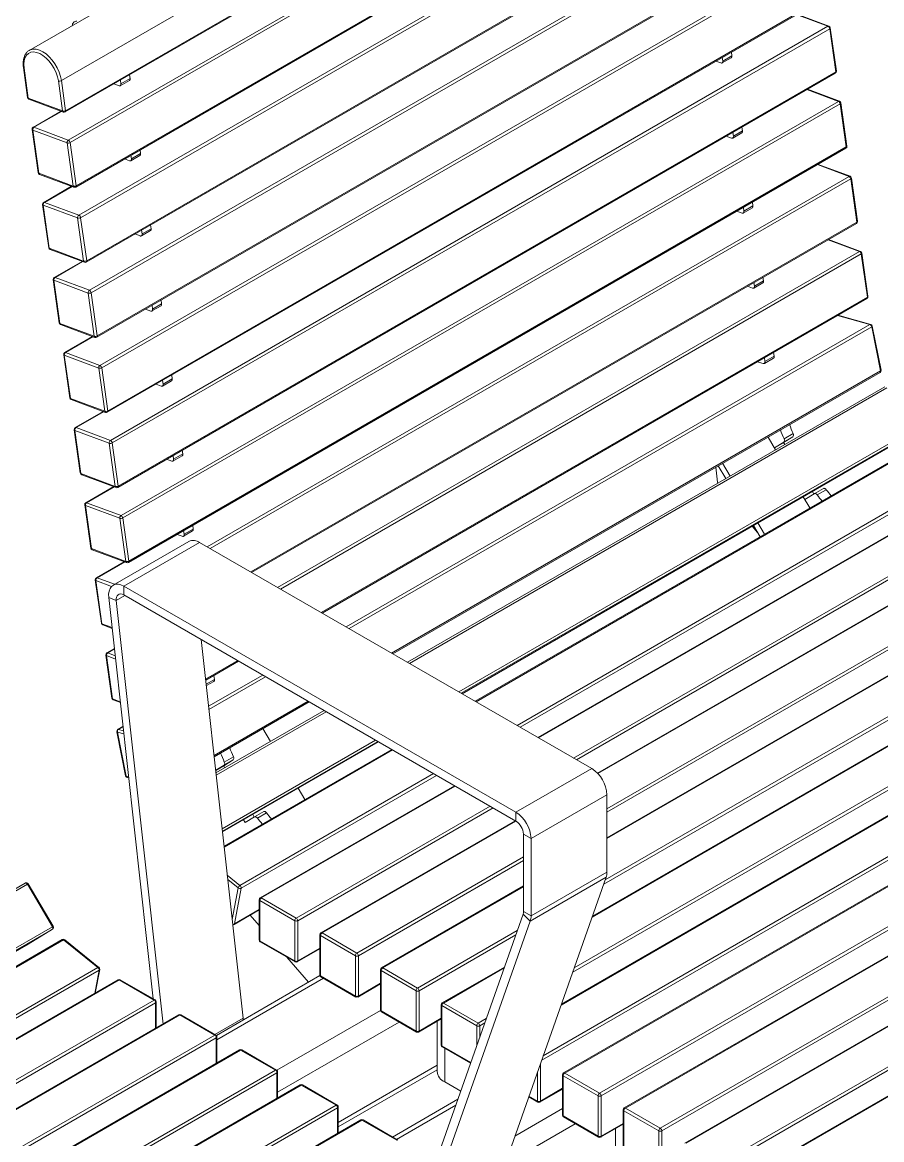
# Model space of a CAD drawing. Header units: millimetres. Extents: x 2717 to 8657, y -3129 to 1071.
# Drawn here: x 7169.3 to 7365.6, y -1512.1 to -1256.9 of the extents above; entities that cross this region are included whole.
import ezdxf

# ---------------------------------------------------------------- set-up
doc = ezdxf.new("R2010")
doc.units = ezdxf.units.MM

# ---------------------------------------------------------------- blocks, each defined once
blk = doc.blocks.new('izometria')
at = {"color": 7, "linetype": 'Continuous', "lineweight": 15}
for p, q in [((4414.89, 3425.46), (4080.43, 3232.38)), ((4429.85, 3411.38), (4095.39, 3218.3)), ((4097.16, 3203.68), (4431.62, 3396.76)), ((4097.35, 3204.29), (4431.81, 3397.37)), ((4098.62, 3190.55), (4433.08, 3383.63)), ((4433.9, 3382.49), (4099.44, 3189.41)), ((4102.07, 3168.68), (4436.53, 3361.76)), ((4102.26, 3169.29), (4436.73, 3362.37)), ((4103.53, 3155.55), (4437.99, 3348.63)), ((4438.81, 3347.49), (4104.35, 3154.41)), ((4106.98, 3133.68), (4441.44, 3326.76)), ((4107.18, 3134.29), (4441.64, 3327.37)), ((4108.44, 3120.55), (4442.9, 3313.63)), ((4443.72, 3312.49), (4109.26, 3119.41)), ((4112.09, 3099.29), (4446.55, 3292.37)), ((4111.89, 3098.68), (4446.35, 3291.76)), ((4113.35, 3085.55), (4447.82, 3278.63)), ((4448.64, 3277.49), (4114.17, 3084.41)), ((4116.8, 3063.68), (4451.26, 3256.76)), ((4117, 3064.28), (4451.46, 3257.36)), ((4452.73, 3243.62), (4438.03, 3249.12)), ((4453.2, 3243.69), (4438.28, 3249.26)), ((4118.27, 3050.54), (4452.73, 3243.62)), ((4453.55, 3242.49), (4119.09, 3049.41)), ((4456.37, 3222.36), (4453.55, 3242.49)), ((4456.67, 3222.76), (4453.84, 3242.89)), ((4080.43, 3232.38), (4080.56, 3232.45)), ((4403.72, 3227.44), (4407.96, 3229.89)), ((4407.96, 3229.89), (4407.72, 3231.62)), ((4077.68, 3224.41), (4079.65, 3210.39)), ((4077.97, 3224.14), (4079.93, 3210.12)), ((4400.44, 3227.42), (4402.86, 3226.52)), ((4403.42, 3226.53), (4407.67, 3228.98)), ((4403.72, 3227.44), (4403.48, 3229.17)), ((4121.71, 3028.68), (4456.17, 3221.76)), ((4121.91, 3029.28), (4456.37, 3222.36)), ((4123.15, 3216.82), (4127.39, 3219.27)), ((4127.39, 3219.27), (4127.15, 3221)), ((4095.95, 3204.14), (4093.98, 3218.16)), ((4095.39, 3218.3), (4097.35, 3204.29)), ((4119.88, 3216.8), (4122.29, 3215.9)), ((4122.86, 3215.91), (4127.1, 3218.36)), ((4123.15, 3216.82), (4122.91, 3218.55)), ((4457.64, 3208.62), (4442.94, 3214.12)), ((4458.11, 3208.69), (4443.19, 3214.26)), ((4079.93, 3210.12), (4095.95, 3204.14)), ((4080.29, 3209.6), (4096.31, 3203.61)), ((4123.18, 3015.54), (4457.64, 3208.62)), ((4095.21, 3204.02), (4082.23, 3196.52)), ((4095.43, 3203.94), (4082.6, 3196.53)), ((4458.46, 3207.49), (4124, 3014.41)), ((4461.28, 3187.36), (4458.46, 3207.49)), ((4461.58, 3187.76), (4458.75, 3207.89)), ((4081.74, 3195.52), (4084.56, 3175.39)), ((4098.04, 3189.26), (4082.02, 3195.25)), ((4082.02, 3195.25), (4084.84, 3175.12)), ((4082.6, 3196.53), (4098.62, 3190.55)), ((4408.34, 3191.53), (4412.58, 3193.98)), ((4408.63, 3192.44), (4408.39, 3194.17)), ((4408.63, 3192.44), (4412.87, 3194.89)), ((4412.87, 3194.89), (4412.63, 3196.62)), ((4100.86, 3169.14), (4098.04, 3189.26)), ((4099.44, 3189.41), (4102.26, 3169.29)), ((4405.36, 3192.42), (4407.77, 3191.52)), ((4126.62, 2993.68), (4461.09, 3186.76)), ((4126.82, 2994.28), (4461.28, 3187.36)), ((4127.77, 3180.91), (4132.01, 3183.36)), ((4128.06, 3181.82), (4127.82, 3183.55)), ((4128.06, 3181.82), (4132.31, 3184.27)), ((4132.31, 3184.27), (4132.06, 3186)), ((4124.79, 3181.8), (4127.2, 3180.89)), ((4462.55, 3173.62), (4447.85, 3179.12)), ((4463.02, 3173.69), (4448.1, 3179.26)), ((4084.84, 3175.12), (4100.86, 3169.14)), ((4085.2, 3174.6), (4101.22, 3168.61)), ((4163.42, 3000.94), (4462.55, 3173.62)), ((4463.37, 3172.49), (4164.81, 3000.13)), ((4466.19, 3152.36), (4463.37, 3172.49)), ((4466.49, 3152.76), (4463.66, 3172.89)), ((4100.12, 3169.02), (4087.14, 3161.52)), ((4100.34, 3168.94), (4087.52, 3161.53)), ((4417.79, 3159.89), (4417.54, 3161.62)), ((4086.65, 3160.52), (4089.47, 3140.39)), ((4102.95, 3154.26), (4086.93, 3160.25)), ((4086.93, 3160.25), (4089.76, 3140.12)), ((4087.52, 3161.53), (4103.53, 3155.55)), ((4410.27, 3157.42), (4412.68, 3156.52)), ((4413.25, 3156.53), (4417.49, 3158.98)), ((4413.54, 3157.44), (4413.3, 3159.17)), ((4413.54, 3157.44), (4417.79, 3159.89)), ((4105.77, 3134.14), (4102.95, 3154.26)), ((4104.35, 3154.41), (4107.18, 3134.29)), ((4183.67, 2989.26), (4466.19, 3152.36)), ((4184.09, 2989.02), (4466, 3151.76)), ((4129.7, 3146.8), (4132.11, 3145.89)), ((4132.68, 3145.91), (4136.92, 3148.36)), ((4132.97, 3146.82), (4132.73, 3148.55)), ((4132.97, 3146.82), (4137.22, 3149.27)), ((4137.22, 3149.27), (4136.97, 3151)), ((4467.46, 3138.62), (4452.76, 3144.12)), ((4467.94, 3138.68), (4453.01, 3144.26)), ((4089.76, 3140.12), (4105.77, 3134.14)), ((4090.11, 3139.59), (4106.13, 3133.61)), ((4196.21, 2982.03), (4467.46, 3138.62)), ((4468.28, 3137.49), (4197.6, 2981.23)), ((4471.11, 3117.36), (4468.28, 3137.49)), ((4471.4, 3117.76), (4468.58, 3137.89)), ((4105.04, 3134.02), (4092.05, 3126.52)), ((4105.25, 3133.94), (4092.43, 3126.53)), ((4091.56, 3125.52), (4094.38, 3105.39)), ((4107.86, 3119.26), (4091.84, 3125.25)), ((4091.84, 3125.25), (4094.67, 3105.12)), ((4092.43, 3126.53), (4108.44, 3120.55)), ((4422.7, 3124.89), (4422.45, 3126.62)), ((4415.18, 3122.42), (4417.59, 3121.52)), ((4418.16, 3121.53), (4422.4, 3123.98)), ((4418.45, 3122.44), (4418.21, 3124.17)), ((4418.45, 3122.44), (4422.7, 3124.89)), ((4110.68, 3099.14), (4107.86, 3119.26)), ((4109.26, 3119.41), (4112.09, 3099.29)), ((4142.13, 3114.26), (4141.89, 3116)), ((4216.46, 2970.36), (4471.11, 3117.36)), ((4216.89, 2970.11), (4470.91, 3116.76)), ((4134.61, 3111.8), (4137.03, 3110.89)), ((4137.59, 3110.91), (4141.83, 3113.36)), ((4137.89, 3111.82), (4137.64, 3113.55)), ((4137.89, 3111.82), (4142.13, 3114.26)), ((4094.67, 3105.12), (4110.68, 3099.14)), ((4095.02, 3104.59), (4111.04, 3098.61)), ((4228.11, 2963.64), (4472.26, 3104.59)), ((4472.26, 3104.59), (4457.11, 3108.79)), ((4472.71, 3104.66), (4457.34, 3108.92)), ((4473.12, 3103.5), (4229.48, 2962.85)), ((4477.21, 3082.97), (4473.12, 3103.5)), ((4477.51, 3083.35), (4473.42, 3103.89)), ((4109.95, 3099.02), (4096.96, 3091.52)), ((4110.17, 3098.94), (4097.34, 3091.53)), ((4096.47, 3090.52), (4099.3, 3070.39)), ((4112.77, 3084.26), (4096.75, 3090.25)), ((4096.75, 3090.25), (4099.58, 3070.12)), ((4097.34, 3091.53), (4113.35, 3085.55)), ((4423.08, 3086.43), (4427.33, 3088.88)), ((4423.38, 3087.34), (4423.12, 3089.17)), ((4423.38, 3087.34), (4427.62, 3089.79)), ((4427.62, 3089.79), (4427.37, 3091.62)), ((4115.59, 3064.14), (4112.77, 3084.26)), ((4114.17, 3084.41), (4117, 3064.28)), ((4419.7, 3087.2), (4422.6, 3086.39)), ((4142.5, 3075.91), (4146.75, 3078.35)), ((4142.8, 3076.81), (4142.55, 3078.55)), ((4142.8, 3076.81), (4147.04, 3079.26)), ((4147.04, 3079.26), (4146.8, 3080.99)), ((4249.32, 2951.41), (4477.21, 3082.97)), ((4249.82, 2951.13), (4477.02, 3082.29)), ((4139.52, 3076.79), (4141.94, 3075.89)), ((4256.74, 2947.14), (4479.22, 3075.57)), ((4480.22, 3075.01), (4257.72, 2946.57)), ((4099.58, 3070.12), (4115.59, 3064.14)), ((4099.94, 3069.59), (4115.95, 3063.61)), ((4114.86, 3064.02), (4101.87, 3056.52)), ((4115.08, 3063.93), (4102.25, 3056.53)), ((4101.38, 3055.52), (4104.21, 3035.39)), ((4117.68, 3049.26), (4101.67, 3055.25)), ((4101.67, 3055.25), (4104.49, 3035.12)), ((4102.25, 3056.53), (4118.27, 3050.54)), ((4280.74, 2933.3), (4491.91, 3055.21)), ((4491.93, 3054.05), (4281.76, 2932.71)), ((4432.01, 3049.57), (4436.38, 3052.27)), ((4436.38, 3052.27), (4432.14, 3049.82)), ((4432.26, 3051.28), (4436.5, 3053.73)), ((4120.51, 3029.14), (4117.68, 3049.26)), ((4119.09, 3049.41), (4121.91, 3029.28)), ((4282.15, 2932.48), (4480.63, 3047.06)), ((4496.51, 3049.18), (4288.26, 2928.96)), ((4497.14, 3049.04), (4288.7, 2928.71)), ((4424.8, 3052.14), (4428.32, 3046.19)), ((4427.77, 3047.12), (4432.14, 3049.82)), ((4432.01, 3049.57), (4427.77, 3047.12)), ((4428.32, 3046.19), (4427.77, 3047.12)), ((4432.57, 3048.64), (4432.01, 3049.57)), ((4144.43, 3041.79), (4146.85, 3040.89)), ((4147.41, 3040.9), (4151.66, 3043.35)), ((4147.71, 3041.81), (4147.47, 3043.54)), ((4147.71, 3041.81), (4151.95, 3044.26)), ((4151.95, 3044.26), (4151.71, 3045.99)), ((4400.5, 3038.11), (4401.27, 3031.04)), ((4401.59, 3038.74), (4405.11, 3032.79)), ((4403.59, 3039.9), (4407.11, 3033.94)), ((4104.49, 3035.12), (4120.51, 3029.14)), ((4104.85, 3034.59), (4120.86, 3028.61)), ((4307.81, 2917.69), (4513.1, 3036.2)), ((4513.66, 3034.92), (4309.2, 2916.89)), ((4119.77, 3029.02), (4106.78, 3021.52)), ((4119.99, 3028.93), (4107.16, 3021.53)), ((4522.56, 3030.42), (4317.55, 2912.08)), ((4523.06, 3030.37), (4317.85, 2911.91)), ((4401.27, 3031.04), (4401.34, 3030.61)), ((4446.18, 3025.59), (4445.48, 3026.77)), ((4446.38, 3025.71), (4450.62, 3028.16)), ((4451.94, 3027.6), (4447.69, 3025.15)), ((4107.16, 3021.53), (4123.18, 3015.54)), ((4334.12, 2902.52), (4539.32, 3020.98)), ((4441.24, 3024.32), (4444.34, 3019.07)), ((4442.01, 3023.02), (4441.24, 3024.32)), ((4446.38, 3025.71), (4442.01, 3023.02)), ((4106.29, 3020.51), (4109.12, 3000.39)), ((4122.59, 3014.26), (4106.58, 3020.25)), ((4106.58, 3020.25), (4109.4, 3000.12)), ((4540.03, 3019.76), (4335.53, 2901.71)), ((4125.42, 2994.13), (4122.59, 3014.26)), ((4124, 3014.41), (4126.82, 2994.28)), ((4156.86, 3009.26), (4156.62, 3010.99)), ((4550.84, 3014.09), (4345.32, 2895.45)), ((4551.34, 3014.04), (4345.52, 2895.23)), ((4417.42, 3010.57), (4419.92, 3007.7)), ((4418.02, 3010.92), (4421.13, 3005.67)), ((4420.02, 3012.08), (4423.13, 3006.82)), ((4149.34, 3006.79), (4151.76, 3005.89)), ((4152.33, 3005.9), (4156.57, 3008.35)), ((4152.62, 3006.81), (4152.38, 3008.54)), ((4152.62, 3006.81), (4156.86, 3009.26)), ((4109.4, 3000.12), (4125.42, 2994.13)), ((4154.83, 3003.5), (4119.47, 2983.09)), ((4124.47, 2982.6), (4159.82, 3003.01)), ((4159.82, 3003.01), (4342.61, 2897.63)), ((4349.69, 2878.85), (4567.6, 3004.66)), ((4568.31, 3003.43), (4349.69, 2877.22)), ((4109.76, 2999.59), (4125.77, 2993.61)), ((4579.12, 2997.77), (4349.69, 2865.32)), ((4579.62, 2997.72), (4349.69, 2864.98)), ((4124.68, 2994.02), (4111.7, 2986.52)), ((4124.9, 2993.93), (4112.07, 2986.53)), ((4111.21, 2985.51), (4114.03, 2965.39)), ((4111.49, 2985.24), (4114.31, 2965.12)), ((4118.75, 2982.53), (4111.49, 2985.24)), ((4112.07, 2986.53), (4120.18, 2983.5)), ((4596.59, 2987.1), (4348.21, 2843.71)), ((4348.93, 2845.76), (4595.89, 2988.33)), ((4124.47, 2982.6), (4124.47, 2978.52)), ((4124.47, 2982.6), (4307.25, 2877.22)), ((4607.91, 2981.39), (4342.78, 2828.34)), ((4607.41, 2981.44), (4342.93, 2828.76)), ((4138.13, 2790.29), (4117.47, 2977.37)), ((4120.97, 2975.9), (4117.47, 2977.37)), ((4120.97, 2975.9), (4124.98, 2978.22)), ((4142.77, 2778.52), (4120.97, 2975.9)), ((4124.47, 2978.52), (4307.25, 2873.14)), ((4624.88, 2970.77), (4333.75, 2802.71)), ((4334.47, 2804.76), (4624.17, 2972)), ((4114.31, 2965.12), (4119.01, 2963.36)), ((4114.67, 2964.59), (4119.06, 2962.95)), ((4636.19, 2965.06), (4328.33, 2787.33)), ((4635.69, 2965.11), (4328.48, 2787.76)), ((4120.1, 2953.53), (4116.61, 2951.52)), ((4120.12, 2953.34), (4116.98, 2951.53)), ((4180.09, 2781.2), (4160.59, 2957.69)), ((4653.16, 2954.45), (4319.29, 2761.71)), ((4320.02, 2763.76), (4652.46, 2955.67)), ((4116.12, 2950.51), (4118.94, 2930.39)), ((4116.4, 2950.24), (4119.22, 2930.12)), ((4120.64, 2948.66), (4116.4, 2950.24)), ((4116.98, 2951.53), (4120.47, 2950.23)), ((4663.98, 2948.78), (4329.52, 2755.7)), ((4664.48, 2948.73), (4330.02, 2755.65)), ((4162.62, 2939.28), (4177.57, 2947.91)), ((4162.68, 2938.82), (4177.99, 2947.66)), ((4162.88, 2936.96), (4166.7, 2939.16)), ((4162.96, 2936.26), (4166.41, 2938.25)), ((4164.02, 2926.64), (4189.22, 2941.19)), ((4190.59, 2940.4), (4164.18, 2925.16)), ((4166.7, 2939.16), (4166.44, 2940.99)), ((4346.28, 2746.26), (4680.74, 2939.34)), ((4681.45, 2938.12), (4346.99, 2745.04)), ((4692.26, 2932.45), (4357.8, 2739.37)), ((4692.76, 2932.4), (4358.3, 2739.32)), ((4119.22, 2930.12), (4122.84, 2928.77)), ((4119.58, 2929.59), (4122.88, 2928.36)), ((4166.56, 2903.63), (4210.43, 2928.96)), ((4166.62, 2903.1), (4210.92, 2928.67)), ((4167.45, 2895.59), (4217.85, 2924.68)), ((4218.83, 2924.12), (4167.57, 2894.52)), ((4374.56, 2729.93), (4709.02, 2923.01)), ((4124.11, 2917.22), (4121.74, 2915.85)), ((4124.13, 2917.07), (4122.06, 2915.88)), ((4709.73, 2921.79), (4375.27, 2728.71)), ((4121.26, 2914.79), (4125.34, 2894.25)), ((4121.53, 2914.58), (4125.61, 2894.04)), ((4124.49, 2913.75), (4121.53, 2914.58)), ((4122.06, 2915.88), (4124.33, 2915.25)), ((4189.34, 2916.21), (4192.86, 2910.26)), ((4720.55, 2916.12), (4386.08, 2723.04)), ((4721.05, 2916.08), (4386.58, 2722.99)), ((4170.33, 2869.56), (4241.84, 2910.85)), ((4242.86, 2910.26), (4170.45, 2868.46)), ((4170.5, 2868.03), (4243.26, 2910.03)), ((4249.37, 2906.51), (4171.23, 2861.4)), ((4402.85, 2713.61), (4737.31, 2906.69)), ((4171.09, 2898.95), (4175.46, 2901.64)), ((4175.46, 2901.64), (4171.22, 2899.19)), ((4249.81, 2906.26), (4171.28, 2860.92)), ((4171.34, 2900.65), (4175.58, 2903.1)), ((4738.02, 2905.46), (4403.55, 2712.38)), ((4167.32, 2896.79), (4171.22, 2899.19)), ((4171.09, 2898.95), (4167.32, 2896.77)), ((4171.64, 2898.01), (4171.09, 2898.95)), ((4307.25, 2877.22), (4342.61, 2897.63)), ((4748.83, 2899.8), (4414.37, 2706.72)), ((4749.33, 2899.75), (4414.87, 2706.67)), ((4125.61, 2894.04), (4126.71, 2893.74)), ((4126.05, 2893.48), (4126.75, 2893.29)), ((4178.64, 2843.12), (4268.92, 2895.24)), ((4270.3, 2894.44), (4179.2, 2841.84)), ((4278.66, 2889.62), (4188.09, 2837.34)), ((4278.95, 2889.45), (4188.59, 2837.29)), ((4205.77, 2888.39), (4208.87, 2883.14)), ((4314.33, 2864.98), (4349.68, 2885.39)), ((4349.68, 2885.39), (4349.7, 2849.3)), ((4185.26, 2874.97), (4184.56, 2876.15)), ((4185.45, 2875.09), (4189.7, 2877.54)), ((4191.01, 2876.97), (4186.77, 2874.52)), ((4204.86, 2827.9), (4295.23, 2880.07)), ((4296.64, 2879.26), (4205.56, 2826.68)), ((4307.25, 2873.14), (4307.25, 2877.22)), ((4181.09, 2872.39), (4180.32, 2873.7)), ((4185.45, 2875.09), (4181.09, 2872.39)), ((4306.96, 2873.31), (4216.38, 2821.01)), ((4307.25, 2873.14), (4216.88, 2820.96)), ((4314.33, 2864.98), (4310.79, 2867.02)), ((4310.79, 2867.02), (4310.81, 2830.93)), ((4314.33, 2864.98), (4314.35, 2828.89)), ((4233.14, 2811.58), (4310.8, 2856.4)), ((4310.8, 2854.77), (4233.85, 2810.35)), ((4314.35, 2828.89), (4349.7, 2849.3)), ((3856.04, 2715.82), (4078.52, 2844.25)), ((4091.59, 2824.1), (4079.89, 2843.9)), ((4172.72, 2847.88), (4178.64, 2843.12)), ((4177.8, 2841.99), (4172.94, 2845.9)), ((4349.33, 2846.9), (4301.32, 2710.72)), ((4313.97, 2826.49), (4349.33, 2846.9)), ((4079.52, 2843.69), (3857.03, 2715.25)), ((4091.22, 2823.89), (4079.52, 2843.69)), ((4175, 2827.2), (4177.8, 2841.99)), ((4179.2, 2841.84), (4176.06, 2825.23)), ((4310.8, 2842.87), (4244.66, 2804.69)), ((4310.8, 2842.53), (4245.16, 2804.64)), ((4187.59, 2836.48), (4187.59, 2817.7)), ((4204.15, 2826.68), (4187.89, 2836.07)), ((4187.89, 2836.07), (4187.89, 2817.29)), ((4188.59, 2837.29), (4204.86, 2827.9)), ((4175.87, 2824.92), (4187.59, 2831.69)), ((4176.06, 2825.23), (4187.59, 2831.89)), ((4183.35, 2829.24), (4187.59, 2824.39)), ((4310.63, 2829.73), (4269.9, 2714.22)), ((4313.97, 2826.49), (4310.63, 2829.73)), ((4310.81, 2830.93), (4314.35, 2828.89)), ((3880.04, 2701.98), (4091.22, 2823.89)), ((4204.15, 2807.9), (4204.15, 2826.68)), ((4205.56, 2826.68), (4205.56, 2807.9)), ((4313.97, 2826.49), (4273.63, 2712.07)), ((4091.23, 2822.73), (3881.06, 2701.4)), ((4095.81, 2817.87), (3887.56, 2697.65)), ((4079.93, 2815.75), (4091.23, 2822.73)), ((4079.95, 2815.76), (4091.25, 2822.74)), ((4091.23, 2822.73), (4091.25, 2822.74)), ((4215.88, 2820.15), (4215.88, 2801.37)), ((4232.43, 2810.35), (4216.17, 2819.74)), ((4216.17, 2819.74), (4216.17, 2800.96)), ((4216.88, 2820.96), (4233.14, 2811.58)), ((4261.43, 2795.25), (4307.93, 2822.1)), ((4307.21, 2820.04), (4262.13, 2794.02)), ((3881.46, 2701.17), (4079.93, 2815.75)), ((4096.45, 2817.72), (3888.01, 2697.39)), ((4079.93, 2815.75), (4079.95, 2815.76)), ((4112.4, 2804.89), (4096.45, 2817.72)), ((4112.89, 2804.94), (4096.94, 2817.78)), ((4187.89, 2817.29), (4204.15, 2807.9)), ((4188.09, 2816.83), (4204.36, 2807.44)), ((4205.36, 2807.44), (4215.88, 2813.51)), ((4205.56, 2807.9), (4215.88, 2813.85)), ((4200.43, 2809.71), (4210.63, 2798.05)), ((4232.43, 2791.57), (4232.43, 2810.35)), ((4233.85, 2810.35), (4233.85, 2791.57)), ((3907.11, 2686.38), (4112.4, 2804.89)), ((4112.96, 2803.61), (3908.5, 2685.58)), ((4110.92, 2792.79), (4112.96, 2803.61)), ((4111.16, 2792.93), (4113.25, 2803.98)), ((4244.16, 2803.82), (4244.16, 2785.04)), ((4260.72, 2794.02), (4244.46, 2803.41)), ((4244.46, 2803.41), (4244.46, 2784.63)), ((4245.16, 2804.64), (4261.43, 2795.25)), ((4301.94, 2805.09), (4272.95, 2788.36)), ((4301.79, 2804.67), (4273.45, 2788.31)), ((4121.86, 2799.11), (3916.86, 2680.76)), ((4122.36, 2799.06), (3917.15, 2680.59)), ((4138.62, 2789.67), (4122.36, 2799.06)), ((4139.12, 2789.72), (4122.86, 2799.11)), ((4215.91, 2801.1), (4167.62, 2773.22)), ((4217.5, 2799.85), (4167.91, 2771.22)), ((4216.17, 2800.96), (4232.43, 2791.57)), ((4216.38, 2800.5), (4232.64, 2791.11)), ((4233.64, 2791.11), (4244.16, 2797.19)), ((4233.85, 2791.57), (4244.16, 2797.52)), ((4260.72, 2775.24), (4260.72, 2794.02)), ((4262.13, 2794.02), (4262.13, 2775.24)), ((3933.42, 2671.21), (4138.62, 2789.67)), ((4139.33, 2788.44), (3934.84, 2670.39)), ((4139.33, 2776.53), (4139.33, 2788.44)), ((4139.62, 2776.7), (4139.62, 2788.85)), ((4272.45, 2787.49), (4272.45, 2768.71)), ((4289, 2777.69), (4272.74, 2787.08)), ((4272.74, 2787.08), (4272.74, 2768.3)), ((4273.45, 2788.31), (4289.71, 2778.92)), ((4150.14, 2782.78), (3944.62, 2664.13)), ((4150.64, 2782.73), (3944.82, 2663.91)), ((4166.91, 2773.34), (4150.64, 2782.73)), ((4167.41, 2773.39), (4151.14, 2782.78)), ((4244.18, 2784.88), (4195.82, 2756.97)), ((4244.46, 2784.63), (4260.72, 2775.24)), ((4244.66, 2784.17), (4260.93, 2774.78)), ((4139.63, 2776.71), (4139.62, 2776.78)), ((4166.98, 2773.63), (4180.09, 2781.2)), ((4252.86, 2779.44), (4196.19, 2746.73)), ((4261.93, 2774.78), (4272.45, 2780.86)), ((4262.13, 2775.24), (4272.45, 2781.2)), ((4270.56, 2779.77), (4270.56, 2756.42)), ((4289, 2768.41), (4289, 2777.69)), ((4289.71, 2778.92), (4293.48, 2781.09)), ((4292.75, 2779.04), (4290.42, 2777.69)), ((4290.42, 2777.69), (4290.42, 2772.42)), ((3948.99, 2647.54), (4166.91, 2773.34)), ((4167.61, 2772.11), (3948.99, 2645.9)), ((4167.61, 2760.21), (4167.61, 2772.11)), ((4167.91, 2760.38), (4167.91, 2772.52)), ((4178.43, 2766.45), (3949, 2634)), ((4178.93, 2766.4), (3949, 2633.66)), ((4195.19, 2757.01), (4178.93, 2766.4)), ((4195.69, 2757.06), (4179.43, 2766.45)), ((4272.74, 2768.3), (4286.22, 2760.52)), ((4272.95, 2767.84), (4286.12, 2760.24)), ((4274.08, 2767.19), (4274.08, 2751.52)), ((4195.9, 2755.79), (3947.51, 2612.39)), ((3948.23, 2614.44), (4195.19, 2757.01)), ((4195.9, 2743.88), (4195.9, 2755.79)), ((4196.19, 2744.05), (4196.19, 2756.19)), ((4270.56, 2759.29), (4224.48, 2732.68)), ((4224.48, 2730.52), (4270.56, 2757.12)), ((4317.29, 2742.59), (4317.29, 2756.02)), ((4318.7, 2760.03), (4318.7, 2742.59)), ((4330.02, 2755.65), (4346.28, 2746.26)), ((4206.71, 2750.12), (3942.24, 2597.44)), ((4223.98, 2740.73), (4207.71, 2750.12)), ((4274.08, 2751.52), (4281.53, 2747.22)), ((4329.02, 2754.83), (4329.02, 2736.05)), ((4345.57, 2745.04), (4329.31, 2754.43)), ((4329.31, 2754.43), (4329.31, 2735.65)), ((4207.21, 2750.07), (3942.09, 2597.02)), ((4223.48, 2740.68), (4207.21, 2750.07)), ((4318.49, 2742.13), (4329.02, 2748.2)), ((4318.7, 2742.59), (4329.02, 2748.54)), ((4345.57, 2726.26), (4345.57, 2745.04)), ((4346.99, 2745.04), (4346.99, 2726.26)), ((3933.78, 2573.44), (4223.48, 2740.68)), ((4224.48, 2727.72), (4224.48, 2739.87)), ((4280.19, 2743.41), (4249.77, 2725.84)), ((4279.23, 2740.69), (4251.64, 2724.76)), ((4313.25, 2744.58), (4317.49, 2742.13)), ((4313.35, 2744.86), (4317.29, 2742.59)), ((4224.18, 2739.46), (3933.05, 2571.39)), ((4224.18, 2727.55), (4224.18, 2739.46)), ((4329.02, 2739.06), (4306.78, 2726.22)), ((4329.31, 2735.65), (4345.57, 2726.26)), ((4329.52, 2735.19), (4345.78, 2725.8)), ((4357.3, 2738.51), (4357.3, 2719.73)), ((4373.86, 2728.71), (4357.59, 2738.1)), ((4357.59, 2738.1), (4357.59, 2719.32)), ((4358.3, 2739.32), (4374.56, 2729.93)), ((4235.5, 2733.74), (3927.63, 2556.02)), ((4235, 2733.79), (3927.78, 2556.44)), ((4251.76, 2724.35), (4235.5, 2733.74)), ((4252.26, 2724.4), (4236, 2733.79)), ((4334.96, 2732.04), (4302.15, 2713.1)), ((4346.78, 2725.8), (4357.3, 2731.87)), ((4346.99, 2726.26), (4357.3, 2732.21)), ((4353.73, 2729.81), (4353.73, 2709.73)), ((4357.25, 2731.84), (4357.25, 2706.16)), ((4373.86, 2709.93), (4373.86, 2728.71)), ((4375.27, 2728.71), (4375.27, 2709.93))]:
    blk.add_line(p, q, dxfattribs=at)
at = {"color": 7, "linetype": 'Continuous', "lineweight": 15, "flags": 128}
for points in [[(4453.55, 3242.49), (4453.67, 3242.57), (4453.76, 3242.67), (4453.82, 3242.76), (4453.84, 3242.85), (4453.84, 3242.89)], [(4093.98, 3218.16), (4093.59, 3220.06), (4092.93, 3221.99), (4092.04, 3223.9), (4090.94, 3225.72), (4089.67, 3227.37), (4088.28, 3228.82), (4086.81, 3230.01), (4085.31, 3230.89), (4083.83, 3231.44), (4082.42, 3231.65), (4081.14, 3231.49), (4080.02, 3230.98), (4079.1, 3230.14), (4078.42, 3228.99), (4078, 3227.57), (4077.84, 3225.94), (4077.97, 3224.14)], [(4080.56, 3232.45), (4081, 3232.65), (4082.26, 3232.95), (4083.66, 3232.89), (4085.15, 3232.49), (4086.68, 3231.76), (4088.22, 3230.72), (4089.7, 3229.4), (4091.1, 3227.84), (4092.36, 3226.1), (4093.45, 3224.21), (4094.34, 3222.24), (4094.99, 3220.25), (4095.39, 3218.3)], [(4402.86, 3226.52), (4403.06, 3226.47), (4403.24, 3226.47), (4403.41, 3226.52), (4403.54, 3226.63), (4403.65, 3226.78), (4403.71, 3226.97), (4403.74, 3227.19), (4403.72, 3227.44)], [(4456.37, 3222.36), (4456.5, 3222.45), (4456.59, 3222.54), (4456.65, 3222.63), (4456.67, 3222.73), (4456.67, 3222.76)], [(4122.29, 3215.9), (4122.49, 3215.84), (4122.68, 3215.85), (4122.84, 3215.9), (4122.98, 3216), (4123.08, 3216.15), (4123.14, 3216.34), (4123.17, 3216.57), (4123.15, 3216.82)], [(4458.46, 3207.49), (4458.58, 3207.57), (4458.68, 3207.66), (4458.73, 3207.76), (4458.75, 3207.85), (4458.75, 3207.89)], [(4407.77, 3191.52), (4407.97, 3191.47), (4408.16, 3191.47), (4408.32, 3191.52), (4408.46, 3191.63), (4408.56, 3191.78), (4408.62, 3191.97), (4408.65, 3192.19), (4408.63, 3192.44)], [(4461.28, 3187.36), (4461.41, 3187.45), (4461.5, 3187.54), (4461.56, 3187.63), (4461.58, 3187.73), (4461.58, 3187.76)], [(4127.2, 3180.89), (4127.4, 3180.84), (4127.59, 3180.85), (4127.75, 3180.9), (4127.89, 3181), (4127.99, 3181.15), (4128.05, 3181.34), (4128.08, 3181.57), (4128.06, 3181.82)], [(4463.37, 3172.49), (4463.49, 3172.57), (4463.59, 3172.66), (4463.65, 3172.76), (4463.67, 3172.85), (4463.66, 3172.89)], [(4412.68, 3156.52), (4412.88, 3156.47), (4413.07, 3156.47), (4413.23, 3156.52), (4413.37, 3156.63), (4413.47, 3156.78), (4413.53, 3156.97), (4413.56, 3157.19), (4413.54, 3157.44)], [(4466.19, 3152.36), (4466.32, 3152.45), (4466.41, 3152.54), (4466.47, 3152.63), (4466.49, 3152.73), (4466.49, 3152.76)], [(4132.11, 3145.89), (4132.31, 3145.84), (4132.5, 3145.84), (4132.66, 3145.9), (4132.8, 3146), (4132.9, 3146.15), (4132.97, 3146.34), (4132.99, 3146.57), (4132.97, 3146.82)], [(4468.28, 3137.49), (4468.41, 3137.57), (4468.5, 3137.66), (4468.56, 3137.76), (4468.58, 3137.85), (4468.58, 3137.89)], [(4417.59, 3121.52), (4417.79, 3121.47), (4417.98, 3121.47), (4418.14, 3121.52), (4418.28, 3121.63), (4418.38, 3121.78), (4418.45, 3121.97), (4418.47, 3122.19), (4418.45, 3122.44)], [(4471.11, 3117.36), (4471.23, 3117.45), (4471.32, 3117.54), (4471.38, 3117.63), (4471.4, 3117.73), (4471.4, 3117.76)], [(4137.03, 3110.89), (4137.23, 3110.84), (4137.41, 3110.84), (4137.57, 3110.9), (4137.71, 3111), (4137.81, 3111.15), (4137.88, 3111.34), (4137.9, 3111.57), (4137.89, 3111.82)], [(4473.12, 3103.5), (4473.25, 3103.59), (4473.34, 3103.67), (4473.4, 3103.76), (4473.42, 3103.85), (4473.42, 3103.89)], [(4422.6, 3086.39), (4422.79, 3086.36), (4422.96, 3086.38), (4423.11, 3086.44), (4423.23, 3086.55), (4423.32, 3086.7), (4423.37, 3086.89), (4423.4, 3087.1), (4423.38, 3087.34)], [(4477.21, 3082.97), (4477.33, 3083.05), (4477.43, 3083.14), (4477.49, 3083.23), (4477.51, 3083.31), (4477.51, 3083.35)], [(4141.94, 3075.89), (4142.14, 3075.84), (4142.32, 3075.84), (4142.49, 3075.9), (4142.62, 3076), (4142.72, 3076.15), (4142.79, 3076.34), (4142.81, 3076.57), (4142.8, 3076.81)], [(4146.85, 3040.89), (4147.05, 3040.84), (4147.23, 3040.84), (4147.4, 3040.9), (4147.53, 3041), (4147.63, 3041.15), (4147.7, 3041.34), (4147.72, 3041.57), (4147.71, 3041.81)], [(4450.62, 3028.16), (4450.75, 3028.22), (4450.91, 3028.24), (4451.07, 3028.22), (4451.25, 3028.16), (4451.43, 3028.07), (4451.6, 3027.94), (4451.78, 3027.78), (4451.94, 3027.6)], [(4447.69, 3025.15), (4447.53, 3025.33), (4447.36, 3025.49), (4447.18, 3025.62), (4447.01, 3025.72), (4446.83, 3025.77), (4446.66, 3025.79), (4446.51, 3025.77), (4446.38, 3025.71)], [(4151.76, 3005.89), (4151.96, 3005.84), (4152.15, 3005.84), (4152.31, 3005.89), (4152.44, 3006), (4152.55, 3006.15), (4152.61, 3006.34), (4152.64, 3006.56), (4152.62, 3006.81)], [(4117.47, 2977.37), (4117.41, 2978.95), (4117.61, 2980.36), (4118.06, 2981.56), (4118.73, 2982.51), (4119.61, 2983.17), (4120.66, 2983.51), (4121.85, 2983.53), (4123.14, 2983.22), (4124.47, 2982.6)], [(4120.97, 2975.9), (4120.95, 2976.78), (4121.09, 2977.56), (4121.38, 2978.19), (4121.81, 2978.65), (4122.36, 2978.93), (4123.01, 2978.99), (4123.72, 2978.85), (4124.47, 2978.52)], [(4186.77, 2874.52), (4186.61, 2874.71), (4186.44, 2874.86), (4186.26, 2874.99), (4186.08, 2875.09), (4185.91, 2875.15), (4185.74, 2875.17), (4185.59, 2875.15), (4185.45, 2875.09)], [(4189.7, 2877.54), (4189.83, 2877.59), (4189.98, 2877.61), (4190.15, 2877.6), (4190.33, 2877.54), (4190.5, 2877.44), (4190.68, 2877.31), (4190.85, 2877.15), (4191.01, 2876.97)], [(4078.52, 2844.25), (4078.63, 2844.29), (4078.75, 2844.3), (4078.88, 2844.28), (4079.02, 2844.21), (4079.16, 2844.12), (4079.29, 2844), (4079.41, 2843.86), (4079.52, 2843.69)], [(4091.23, 2822.73), (4091.32, 2822.8), (4091.38, 2822.91), (4091.42, 2823.04), (4091.43, 2823.2), (4091.42, 2823.36), (4091.37, 2823.54), (4091.31, 2823.72), (4091.22, 2823.89)]]:
    blk.add_lwpolyline(points, dxfattribs=at)
at = {"color": 7, "linetype": 'Continuous', "lineweight": 15}
for centre, radius, start, end in [((4102.53, 3243.92), 2.06, 88.7219, 179.18), ((4453.03, 3243.17), 0.547, 71.6004, 123.2734), ((4452.07, 3242.29), 1.49, 7.8402, 63.7862), ((4452.85, 3242.75), 1, 7.9879, 69.5107), ((4407.14, 3229.65), 0.853, 307.9686, 16.1073), ((4078.05, 3224.51), 0.378, 195.3065, 257.5464), ((4126.57, 3219.03), 0.853, 307.9686, 16.1073), ((4455.67, 3222.62), 1, 299.9973, 7.9879), ((4455.82, 3222.21), 0.568, 307.9686, 16.1073), ((4094.51, 3219.92), 1.84, 253.4762, 298.5626), ((4080.64, 3210.53), 1, 187.9879, 249.5107), ((4080.01, 3210.49), 0.378, 195.3528, 257.5404), ((4080.54, 3210.15), 0.609, 182.4789, 245.6066), ((4457.94, 3208.17), 0.547, 71.6004, 123.2734), ((4456.98, 3207.29), 1.49, 7.8402, 63.7862), ((4457.76, 3207.75), 1, 7.9879, 69.5107), ((4096.47, 3205.9), 1.84, 253.4762, 298.5626), ((4096.56, 3204.17), 0.609, 182.4789, 245.6066), ((4096.66, 3204.55), 1, 249.5107, 299.9973), ((4096.81, 3204.13), 0.568, 307.9686, 16.1073), ((4082.73, 3195.66), 1, 119.9973, 187.9879), ((4082.1, 3195.62), 0.378, 195.3528, 257.5404), ((4083.35, 3195.42), 1.34, 123.9042, 187.1313), ((4082.42, 3196.15), 0.425, 65.0367, 117.6882), ((4412.05, 3194.65), 0.853, 307.9686, 16.1073), ((4099.37, 3189.43), 1.34, 123.9042, 187.1313), ((4098.56, 3191.03), 1.84, 253.4762, 298.5626), ((4097.96, 3189.21), 1.49, 7.8402, 63.7862), ((4460.59, 3187.62), 1, 299.9973, 7.9879), ((4131.49, 3184.03), 0.853, 307.9686, 16.1073), ((4460.74, 3187.21), 0.568, 307.9686, 16.1073), ((4085.55, 3175.53), 1, 187.9879, 249.5107), ((4084.93, 3175.49), 0.378, 195.3528, 257.5404), ((4085.45, 3175.15), 0.609, 182.4789, 245.6066), ((4462.85, 3173.17), 0.547, 71.6004, 123.2734), ((4461.89, 3172.28), 1.49, 7.8402, 63.7862), ((4462.67, 3172.75), 1, 7.9879, 69.5107), ((4101.38, 3170.9), 1.84, 253.4762, 298.5626), ((4101.47, 3169.17), 0.609, 182.4789, 245.6066), ((4101.57, 3169.55), 1, 249.5107, 299.9973), ((4101.7, 3169.14), 0.586, 309.1268, 14.9491), ((4087.34, 3161.15), 0.425, 65.0367, 117.6882), ((4087.64, 3160.66), 1, 119.9973, 187.9879), ((4087.01, 3160.62), 0.378, 195.3528, 257.5404), ((4088.27, 3160.42), 1.34, 123.9042, 187.1313), ((4416.97, 3159.65), 0.853, 307.9686, 16.1073), ((4104.28, 3154.43), 1.34, 123.9042, 187.1313), ((4103.47, 3156.03), 1.84, 253.4762, 298.5626), ((4102.87, 3154.21), 1.49, 7.8402, 63.7862), ((4465.5, 3152.62), 1, 299.9973, 7.9879), ((4465.65, 3152.2), 0.568, 307.9686, 16.1073), ((4136.4, 3149.03), 0.853, 307.9686, 16.1073), ((4090.46, 3140.53), 1, 187.9879, 249.5107), ((4089.84, 3140.49), 0.378, 195.3528, 257.5404), ((4090.36, 3140.15), 0.609, 182.4789, 245.6066), ((4467.76, 3138.17), 0.547, 71.6004, 123.2734), ((4466.8, 3137.28), 1.49, 7.8402, 63.7862), ((4467.59, 3137.75), 1, 7.9879, 69.5107), ((4106.3, 3135.9), 1.84, 253.4762, 298.5626), ((4106.38, 3134.16), 0.609, 182.4789, 245.6066), ((4106.48, 3134.55), 1, 249.5107, 299.9973), ((4106.61, 3134.13), 0.586, 309.1268, 14.9491), ((4092.55, 3125.66), 1, 119.9973, 187.9879), ((4091.92, 3125.62), 0.378, 195.3528, 257.5404), ((4093.18, 3125.41), 1.34, 123.9042, 187.1313), ((4092.25, 3126.15), 0.425, 65.0367, 117.6882), ((4109.19, 3119.43), 1.34, 123.9042, 187.1313), ((4107.78, 3119.21), 1.49, 7.8402, 63.7862), ((4421.88, 3124.65), 0.853, 307.9686, 16.1073), ((4108.38, 3121.03), 1.84, 253.4762, 298.5626), ((4470.41, 3117.62), 1, 299.9973, 7.9879), ((4470.56, 3117.2), 0.568, 307.9686, 16.1073), ((4141.31, 3114.03), 0.853, 307.9686, 16.1073), ((4095.37, 3105.53), 1, 187.9879, 249.5107), ((4094.75, 3105.49), 0.378, 195.3528, 257.5404), ((4095.28, 3105.15), 0.609, 182.4789, 245.6066), ((4472.57, 3104.11), 0.568, 75.651, 122.3909), ((4471.7, 3103.26), 1.44, 9.8917, 67.1538), ((4472.44, 3103.69), 1, 11.2518, 74.4866), ((4111.21, 3100.9), 1.84, 253.4762, 298.5626), ((4111.29, 3099.16), 0.609, 182.4789, 245.6066), ((4111.52, 3099.13), 0.586, 309.1268, 14.9491), ((4111.39, 3099.55), 1, 249.5107, 299.9973), ((4097.46, 3090.66), 1, 119.9973, 187.9879), ((4096.84, 3090.62), 0.378, 195.3528, 257.5404), ((4098.09, 3090.41), 1.34, 123.9042, 187.1313), ((4097.16, 3091.14), 0.425, 65.0367, 117.6882), ((4426.81, 3089.55), 0.845, 307.6026, 16.4733), ((4114.11, 3084.43), 1.34, 123.9042, 187.1313), ((4113.29, 3086.03), 1.84, 253.4762, 298.5626), ((4112.7, 3084.21), 1.49, 7.8402, 63.7862), ((4146.22, 3079.03), 0.853, 307.9686, 16.1073), ((4476.53, 3083.16), 1, 299.9973, 11.2518), ((4476.65, 3082.76), 0.601, 309.0903, 20.3855), ((4100.29, 3070.53), 1, 187.9879, 249.5107), ((4099.66, 3070.49), 0.378, 195.3528, 257.5404), ((4100.19, 3070.15), 0.609, 182.4789, 245.6066), ((4116.12, 3065.9), 1.84, 253.4762, 298.5626), ((4116.2, 3064.16), 0.609, 182.4789, 245.6066), ((4116.3, 3064.54), 1, 249.5107, 299.9973), ((4116.43, 3064.13), 0.586, 309.1268, 14.9491), ((4541.88, 3099.08), 114.72, 201.0271, 203.2854), ((4102.37, 3055.65), 1, 119.9973, 187.9879), ((4101.75, 3055.62), 0.378, 195.3528, 257.5404), ((4103, 3055.41), 1.34, 123.9042, 187.1313), ((4102.07, 3056.14), 0.425, 65.0367, 117.6882), ((4537.64, 3096.63), 114.72, 201.0271, 203.2854), ((4435.51, 3053.08), 1.18, 317.141, 33.2765), ((4119.02, 3049.43), 1.34, 123.9042, 187.1313), ((4118.21, 3051.03), 1.84, 253.4762, 298.5626), ((4117.61, 3049.21), 1.49, 7.8402, 63.7862), ((4431.27, 3050.63), 1.18, 317.141, 33.2765), ((4151.13, 3044.03), 0.853, 307.9686, 16.1073), ((4105.2, 3035.53), 1, 187.9879, 249.5107), ((4104.57, 3035.49), 0.378, 195.3528, 257.5404), ((4105.1, 3035.15), 0.609, 182.4789, 245.6066), ((4121.03, 3030.9), 1.84, 253.4762, 298.5626), ((4121.11, 3029.16), 0.609, 182.4789, 245.6066), ((4121.21, 3029.54), 1, 249.5107, 299.9973), ((4121.34, 3029.13), 0.586, 309.1268, 14.9491), ((4541.12, 3097), 113, 217.8898, 219.7313), ((4107.28, 3020.65), 1, 119.9973, 187.9879), ((4107.91, 3020.41), 1.34, 123.9042, 187.1313), ((4106.98, 3021.14), 0.425, 65.0367, 117.6882), ((4536.88, 3094.55), 113, 217.8898, 219.7313), ((4106.66, 3020.61), 0.378, 195.3528, 257.5404), ((4123.93, 3014.43), 1.34, 123.9042, 187.1313), ((4123.12, 3016.02), 1.84, 253.4762, 298.5626), ((4122.52, 3014.2), 1.49, 7.8402, 63.7862), ((4156.04, 3009.03), 0.853, 307.9686, 16.1073), ((4110.11, 3000.53), 1, 187.9879, 249.5107), ((4109.48, 3000.49), 0.378, 195.3528, 257.5404), ((4110.01, 3000.15), 0.609, 182.4789, 245.6066), ((4156.91, 2999.01), 4.95, 53.9369, 114.8034), ((4125.94, 2995.9), 1.84, 253.4762, 298.5626), ((4126.03, 2994.16), 0.609, 182.4789, 245.6066), ((4126.12, 2994.54), 1, 249.5107, 299.9973), ((4126.25, 2994.13), 0.586, 309.1268, 14.9491), ((4112.2, 2985.65), 1, 119.9973, 187.9879), ((4111.57, 2985.61), 0.378, 195.3528, 257.5404), ((4112.82, 2985.41), 1.34, 123.9042, 187.1313), ((4111.89, 2986.14), 0.425, 65.0367, 117.6882), ((4115.02, 2965.53), 1, 187.9879, 249.5107), ((4114.39, 2965.49), 0.378, 195.3528, 257.5404), ((4114.92, 2965.15), 0.609, 182.4789, 245.6066), ((4117.11, 2950.65), 1, 119.9973, 187.9879), ((4116.48, 2950.61), 0.378, 195.3528, 257.5404), ((4117.73, 2950.41), 1.34, 123.9042, 187.1313), ((4116.8, 2951.14), 0.425, 65.0367, 117.6882), ((4165.89, 2938.92), 0.845, 307.6026, 16.4733), ((4119.93, 2930.53), 1, 187.9879, 249.5107), ((4119.31, 2930.49), 0.378, 195.3528, 257.5404), ((4119.83, 2930.14), 0.609, 182.4789, 245.6066), ((4122.24, 2914.98), 1, 119.9973, 191.2518), ((4121.56, 2914.9), 0.327, 200.0622, 264.1288), ((4122.78, 2914.82), 1.28, 124.4791, 191.2345), ((4121.93, 2915.49), 0.409, 71.4964, 118.029), ((4280.96, 2948.45), 114.72, 201.0271, 203.2854), ((4276.72, 2946), 114.72, 201.0271, 203.2854), ((4174.59, 2902.45), 1.18, 317.141, 33.2765), ((4170.35, 2900), 1.18, 317.141, 33.2765), ((4334.33, 2884.68), 15.37, 2.6273, 57.4164), ((4126.32, 2894.45), 1, 191.2518, 254.4866), ((4125.65, 2894.36), 0.327, 200.0622, 264.1288), ((4126.28, 2894.11), 0.667, 186.2701, 250.4623), ((4280.2, 2946.37), 113, 217.8898, 219.7313), ((4298.97, 2864.27), 15.37, 2.6273, 57.4164), ((4275.95, 2943.92), 113, 217.8898, 219.7313), ((4303.11, 2866.66), 7.68, 2.6273, 57.4164), ((4342.45, 2849.2), 7.25, 341.5252, 0.8603), ((4079.03, 2843.39), 1, 30.5689, 119.9973), ((4082.43, 2838.89), 5.62, 116.8514, 121.164), ((4179.62, 2841.51), 1.89, 121.3181, 165.2372), ((4178.62, 2843.04), 1.33, 231.8446, 295.9477), ((4177.72, 2841.96), 1.48, 355.4157, 51.6357), ((4188.59, 2836.48), 1, 119.9973, 180), ((4188.09, 2836.53), 0.503, 185.6948, 245.6253), ((4189.42, 2836), 1.54, 122.6055, 177.3945), ((4188.3, 2836.88), 0.503, 54.3824, 114.3071), ((4307.19, 2830.88), 3.63, 341.5252, 0.8603), ((4307.1, 2828.79), 7.25, 341.5252, 0.8603), ((4094.12, 2819.09), 5.62, 116.8514, 121.164), ((4090.73, 2823.59), 1, 301.7115, 30.5689), ((4175.5, 2826.31), 1.22, 257.4238, 297.3332), ((4175.37, 2825.78), 1, 264.5414, 299.9973), ((4175.64, 2825.27), 0.418, 302.0174, 353.6107), ((4205.69, 2826.61), 1.54, 122.6055, 177.3945), ((4204.86, 2828.04), 1.54, 242.6097, 297.3903), ((4204.03, 2826.61), 1.54, 2.6055, 57.3945), ((4096.31, 2817), 1, 51.1919, 119.9973), ((4096.02, 2817.31), 0.598, 44.2024, 110.3703), ((4096.73, 2817.38), 0.451, 63.389, 129.8176), ((4216.88, 2820.15), 1, 119.9973, 180), ((4216.38, 2820.2), 0.503, 185.6948, 245.6253), ((4217.71, 2819.67), 1.54, 122.6055, 177.3945), ((4216.59, 2820.56), 0.503, 54.3824, 114.3071), ((4188.59, 2817.7), 1, 180, 240.0027), ((4188.09, 2817.75), 0.503, 185.6948, 245.6253), ((4188.36, 2817.23), 0.48, 172.7442, 235.9436), ((4204.86, 2809.26), 1.54, 242.6097, 297.3903), ((4204.63, 2807.84), 0.48, 172.7442, 235.9436), ((4204.86, 2808.31), 1, 240.0027, 299.9973), ((4205.07, 2807.84), 0.493, 305.0133, 6.2988), ((4233.97, 2810.28), 1.54, 122.6055, 177.3945), ((4233.14, 2811.72), 1.54, 242.6097, 297.3903), ((4232.31, 2810.28), 1.54, 2.6055, 57.3945), ((4112.69, 2804.54), 0.451, 63.389, 129.8176), ((4111.48, 2803.73), 1.48, 355.4157, 51.6357), ((4112.27, 2804.17), 1, 349.3111, 51.1919), ((4112.71, 2804.1), 0.552, 296.9484, 347.4813), ((4245.16, 2803.82), 1, 119.9973, 180), ((4244.66, 2803.87), 0.503, 185.6948, 245.6253), ((4245.99, 2803.34), 1.54, 122.6055, 177.3945), ((4244.87, 2804.23), 0.503, 54.3824, 114.3071), ((4122.36, 2798.24), 1, 60.0027, 119.9973), ((4122.07, 2798.65), 0.503, 54.3824, 114.3071), ((4122.65, 2798.65), 0.503, 65.6929, 125.6176), ((4216.88, 2801.37), 1, 180, 240.0027), ((4216.38, 2801.42), 0.503, 185.6948, 245.6253), ((4216.65, 2800.9), 0.48, 172.7442, 235.9436), ((4262.25, 2793.95), 1.54, 122.6055, 177.3945), ((4261.43, 2795.39), 1.54, 242.6097, 297.3903), ((4260.6, 2793.95), 1.54, 2.6055, 57.3945), ((4138.92, 2789.26), 0.503, 65.6929, 125.6176), ((4137.79, 2788.37), 1.54, 2.6055, 57.3945), ((4138.62, 2788.85), 1, 0, 60.0027), ((4139.12, 2788.9), 0.503, 294.3747, 354.3052), ((4233.14, 2792.93), 1.54, 242.6097, 297.3903), ((4232.91, 2791.51), 0.48, 172.7442, 235.9436), ((4233.14, 2791.98), 1, 240.0027, 299.9973), ((4233.36, 2791.52), 0.493, 305.0133, 6.2988), ((4273.45, 2787.49), 1, 119.9973, 180), ((4272.95, 2787.54), 0.503, 185.6948, 245.6253), ((4274.28, 2787.01), 1.54, 122.6055, 177.3945), ((4273.15, 2787.9), 0.503, 54.3824, 114.3071), ((4150.64, 2781.91), 1, 60.0027, 119.9973), ((4150.35, 2782.32), 0.503, 54.3824, 114.3071), ((4150.94, 2782.32), 0.503, 65.6929, 125.6176), ((4245.16, 2785.04), 1, 180, 240.0027), ((4244.66, 2785.09), 0.503, 185.6948, 245.6253), ((4244.93, 2784.57), 0.48, 172.7442, 235.9436), ((4169.44, 2780.01), 10.71, 2.3335, 6.3477), ((4290.54, 2777.62), 1.54, 122.6055, 177.3945), ((4289.71, 2779.06), 1.54, 242.6097, 297.3903), ((4288.88, 2777.62), 1.54, 2.6055, 57.3945), ((4167.2, 2772.93), 0.503, 65.6929, 125.6176), ((4166.08, 2772.04), 1.54, 2.6055, 57.3945), ((4166.91, 2772.52), 1, 0, 60.0027), ((4167.41, 2772.57), 0.503, 294.3747, 354.3052), ((4261.43, 2776.61), 1.54, 242.6097, 297.3903), ((4261.19, 2775.18), 0.48, 172.7442, 235.9436), ((4261.43, 2775.65), 1, 240.0027, 299.9973), ((4261.64, 2775.19), 0.493, 305.0133, 6.2988), ((4178.93, 2765.58), 1, 60.0027, 119.9973), ((4178.64, 2765.99), 0.503, 54.3824, 114.3071), ((4179.22, 2765.99), 0.503, 65.6929, 125.6176), ((4273.45, 2768.71), 1, 180, 240.0027), ((4272.95, 2768.76), 0.503, 185.6948, 245.6253), ((4273.22, 2768.24), 0.48, 172.7442, 235.9436), ((4195.48, 2756.6), 0.503, 65.6929, 125.6176), ((4194.36, 2755.72), 1.54, 2.6055, 57.3945), ((4195.19, 2756.19), 1, 0, 60.0027), ((4195.69, 2756.24), 0.503, 294.3747, 354.3052), ((4276.42, 2756.91), 5.87, 184.7823, 246.5379), ((4330.02, 2754.83), 1, 119.9973, 180), ((4330.84, 2754.36), 1.54, 122.6055, 177.3945), ((4329.72, 2755.24), 0.503, 54.3824, 114.3071), ((4207.21, 2749.25), 1, 60.0027, 119.9973), ((4206.92, 2749.66), 0.503, 54.3824, 114.3071), ((4207.51, 2749.66), 0.503, 65.6929, 125.6176), ((4329.52, 2754.88), 0.503, 185.6948, 245.6253), ((4347.11, 2744.97), 1.54, 122.6055, 177.3945), ((4346.28, 2746.4), 1.54, 242.6097, 297.3903), ((4345.45, 2744.97), 1.54, 2.6055, 57.3945), ((4223.77, 2740.27), 0.503, 65.6929, 125.6176), ((4222.65, 2739.39), 1.54, 2.6055, 57.3945), ((4223.48, 2739.87), 1, 0, 60.0027), ((4223.98, 2739.92), 0.503, 294.3747, 354.3052), ((4317.76, 2742.53), 0.48, 172.7442, 235.9436), ((4317.99, 2743.95), 1.54, 242.6097, 297.3903), ((4317.99, 2742.99), 1, 240.0027, 299.9973), ((4318.21, 2742.53), 0.493, 305.0133, 6.2988), ((4330.02, 2736.05), 1, 180, 240.0027), ((4329.52, 2736.1), 0.503, 185.6948, 245.6253), ((4329.78, 2735.59), 0.48, 172.7442, 235.9436), ((4358.3, 2738.51), 1, 119.9973, 180), ((4357.8, 2738.56), 0.503, 185.6948, 245.6253), ((4359.13, 2738.03), 1.54, 122.6055, 177.3945), ((4358.01, 2738.91), 0.503, 54.3824, 114.3071), ((4235.5, 2732.93), 1, 60.0027, 119.9973), ((4235.2, 2733.33), 0.503, 54.3824, 114.3071), ((4235.79, 2733.33), 0.503, 65.6929, 125.6176), ((4375.39, 2728.64), 1.54, 122.6055, 177.3945), ((4373.74, 2728.64), 1.54, 2.6055, 57.3945), ((4346.28, 2727.62), 1.54, 242.6097, 297.3903), ((4346.05, 2726.2), 0.48, 172.7442, 235.9436), ((4346.28, 2726.67), 1, 240.0027, 299.9973), ((4346.5, 2726.2), 0.493, 305.0133, 6.2988), ((4374.56, 2730.07), 1.54, 242.6097, 297.3903)]:
    blk.add_arc(centre, radius, start, end, dxfattribs=at)
blk.add_open_spline([(4080.59, 3232.44), (4080.5, 3232.39), (4080.02, 3232.19), (4079.31, 3231.55), (4078.53, 3230.54), (4077.97, 3229.3), (4077.63, 3227.87), (4077.51, 3226.29), (4077.59, 3225.11), (4077.67, 3224.48), (4077.68, 3224.41)], degree=3, knots=[0, 0, 0, 0, 0.039998, 0.193283, 0.346226, 0.501787, 0.66142, 0.824297, 0.980848, 1, 1, 1, 1], dxfattribs=at)

msp = doc.modelspace()

# ---------------------------------------------------------------- block references
at = {"xscale": 0.4899999999999999, "yscale": 0.4899999999999999, "zscale": 0.4899999999999999}
msp.add_blockref('izometria', (5171.51, -2847.14), dxfattribs=at)

doc.saveas('drawing.dxf')
